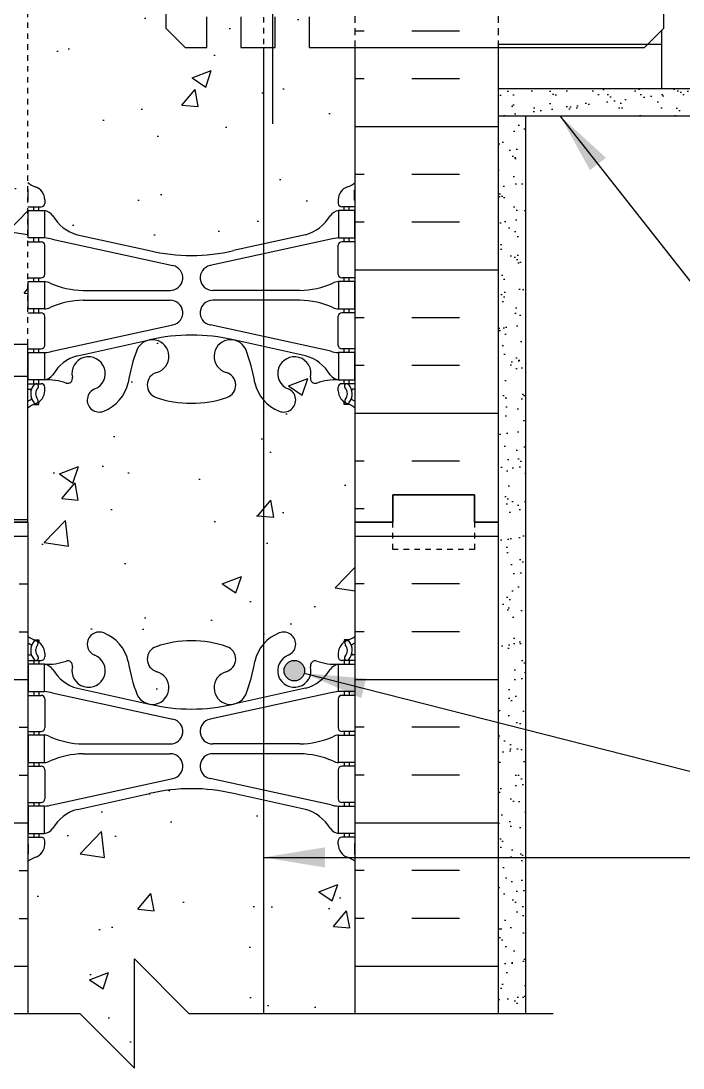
# Model space of a CAD drawing. Header units: inches. Extents: x 526.8 to 579.6, y 644.2 to 711.3.
# Drawn here: x 552.42 to 564.55, y 644.23 to 663.41 of the extents above; entities that cross this region are included whole.
import ezdxf

# ---------------------------------------------------------------- set-up
doc = ezdxf.new("R2010")
doc.units = ezdxf.units.IN
doc.header["$LTSCALE"] = 0.5
doc.header["$MEASUREMENT"] = 0
doc.linetypes.add('DASHED2', pattern=[0.375, 0.25, -0.125])
doc.linetypes.add('HIDDEN2', pattern=[0.1875, 0.125, -0.0625])
for name, color, linetype in [('HATCH', 12, 'Continuous'), ('Hidden2', 12, 'HIDDEN2'), ('line25', 2, 'Continuous'), ('LINE3', 3, 'Continuous'), ('LINE50', 5, 'Continuous'), ('LINE9', 9, 'Continuous'), ('TEXT', 4, 'Continuous'), ('Web_Edge', 9, 'Continuous')]:
    doc.layers.add(name, color=color, linetype=linetype)
doc.styles.add('DIM', font='romans.shx', dxfattribs={"width": 0.7})
doc.dimstyles.new('ext_12', dxfattribs={"dimscale": 12, "dimtxt": 0.09375, "dimasz": 0.09375, "dimexe": 0.09375, "dimexo": 0.0625, "dimgap": 0.0625, "dimtad": 1, "dimdec": 1, "dimzin": 3, "dimdsep": 46, "dimlunit": 4, "dimtxsty": 'DIM', "dimcen": 0.09, "dimdle": 0.09375, "dimclrt": 4, "dimadec": 0, "dimazin": 0, "dimtfac": 1, "dimtdec": 1, "dimtmove": 2, "dimatfit": 3, "dimfxl": 1, "dimfrac": 2, "dimtolj": 1, "dimtzin": 0, "dimarcsym": 0})

msp = doc.modelspace()

# ---------------------------------------------------------------- hatches: boundary and pattern name
at = {"layer": 'HATCH'}
h = msp.add_hatch(dxfattribs=at)
h.set_pattern_fill('AR-CONC', color=256, scale=0.5)
h.set_pattern_definition([(49.99999999999999, (0, 0), (3.586300913003767, -0.3137606749129755), [0.375, -4.125]), (355, (0, 0), (-0.693756668065, 3.760960668500059), [0.3, -3.3]), (100.45144446, (0.298858405, -0.02614672), (2.89254423363556, 3.447199954843147), [0.3187009599999999, -3.505710559999999]), (46.18420000000001, (0, 1), (5.336206653357862, -0.8275964039653827), [0.5625, -6.1875]), (96.63563549, (0.444683725, 0.931033465), (4.673309728371142, 4.870593003872752), [0.47805171, -5.258568799999999]), (351.1841639899999, (0, 1), (4.673309725273866, 4.870593001349951), [0.45, -4.950000005]), (21, (0.5, 0.75), (2.984535260592308, -2.013094453326694), [0.375, -4.125]), (326.0000000000001, (0.5, 0.75), (1.216576659607909, 3.625750225234265), [0.3, -3.3]), (71.45144474, (0.74871127, 0.58224213), (4.201111883649856, 1.612655764031769), [0.31870095, -3.50571056]), (37.50000000000001, (0, 0), (0.06079927658645334, 1.664469269156557), [0, -3.26, 0, -3.35, 0, -3.3125]), (7.499999999999999, (0, 0), (1.315347687210743, 1.972058559411801), [0, -1.91, 0, -3.185, 0, -1.2625]), (327.5, (-1.115, 0), (2.669112180862045, -0.1127743586718988), [0, -1.25, 0, -3.9, 0, -5.175]), (317.5, (-1.615, 0), (2.915930846711931, 0.5005249116615886), [0, -1.625, 0, -2.59, 0, -3.675])])
h.paths.add_polyline_path([(558.5453322030264, 648.0088911003852, 0.08241458984436106), (558.401995249557, 648.0879975769543, -0.3178372451769847), (558.2353285828938, 648.3236998373352), (558.2353285828901, 648.3911998373452, -0.4142135623888804), (558.2978285828901, 648.4536998373486), (558.3453285826756, 648.4536998373486), (558.3453285826802, 648.5236998373487), (558.2403285828988, 648.5236998373487, -0.1889729320650103), (558.0844595072101, 648.6185443257381, 0.1963228336444721), (557.6353285828478, 648.9648040458667), (556.3134730140132, 649.2552996121221, 0.05779469062673187), (555.545332203026, 649.3443861022138, 0.0577946906266619), (554.7771913920396, 649.2552996121221), (553.455335823205, 648.9648040458667, 0.1963228336444683), (553.0062048988428, 648.6185443257381, -0.1889729320650273), (552.8503358231541, 648.5236998373487), (552.7453358233727, 648.5236998373487), (552.7453358233772, 648.4536998373486), (552.7928358231627, 648.4536998373486, -0.4142135623888804), (552.8553358231627, 648.3911998373452), (552.8553358231591, 648.3236998373351, -0.3178372451769166), (552.6886691564957, 648.0879975769544, 0.08241458984438449), (552.5453322030264, 648.0088911003852), (552.5453322030264, 645.2275270928819), (553.4984572030264, 645.2275270928819), (554.4984572030264, 644.2275270928819), (554.4984572030264, 646.2275270928819), (555.4984572030264, 645.2275270928819), (558.5453322030264, 645.2275270928819)])
h.paths.add_polyline_path([(558.5453322030264, 654.227527092882), (558.5453322030264, 656.3165456114518, 0.06439757034037487), (558.4353285829129, 656.3825051367154), (558.3453285829121, 656.3825051367086), (558.3453285829094, 656.4242311966327, -0.2490694201798163), (558.2353285828933, 656.6313543484022), (558.2353285828897, 656.6988543484123, -0.4142135623890135), (558.2978285828897, 656.7613543484157), (558.3453285828875, 656.7613543484157), (558.345328582883, 656.8313543484156), (558.2403285828975, 656.8313543484156, 0.1004604156416355), (557.8466301128323, 656.7741915925686, -0.6014354321014567), (557.7271266426059, 656.8790749349916, 2.182094824739487), (557.3170464887409, 656.6661655035427, -1), (557.153617917312, 656.2576424294809, -0.2443795113558385), (556.7052100445052, 656.7783993339318, 0.05315652255493636), (556.5393705902877, 657.3924809658474, 0.2232530870721302), (556.3390428069106, 657.5573348167823), (556.3194244749557, 657.5616462094825, 0.9554715931088954), (556.1811404909632, 656.9681762742003, -0.7355925422348955), (556.1939253613981, 656.5101296970603, -0.08275514747013234), (555.5453322030264, 656.4020406132805, -0.08275514747013234), (554.8967390446547, 656.5101296970603, -0.7355925422306407), (554.9095239150898, 656.9681762741995, 0.9554715931374448), (554.7712399310972, 657.5616462094825), (554.7516215991424, 657.5573348167823, 0.2232530870720507), (554.5512938157651, 657.3924809658475, 0.05315652255494771), (554.3854543615477, 656.7783993339318, -0.2443795113558691), (553.9370464887407, 656.257642429481, -1), (553.7736179173121, 656.6661655035425, 2.182094824737477), (553.3635377634467, 656.8790749349916, -0.6014354320969237), (553.2440342932213, 656.7741915925684, 0.1004604156418106), (552.8503358231553, 656.8313543484156), (552.7453358231699, 656.8313543484156), (552.7453358231653, 656.7613543484157), (552.7928358231632, 656.7613543484157, -0.4142135623889989), (552.8553358231632, 656.6988543484123), (552.8553358231595, 656.631354348402, -0.2490694201798523), (552.7453358231435, 656.4242311966327), (552.7453358231407, 656.3825051367086), (552.6553358231399, 656.3825051367154, 0.06439757034037469), (552.5453322030264, 656.3165456114518), (552.5453322030264, 654.227527092882), (552.5453322030264, 652.1385085743123, 0.06439757034037466), (552.6553358231399, 652.0725490490487), (552.7453358231407, 652.0725490490555), (552.7453358231435, 652.0308229891314, -0.249069420179807), (552.8553358231595, 651.8236998373619), (552.8553358231632, 651.7561998373518, -0.4142135623890176), (552.7928358231632, 651.6936998373484), (552.7453358231653, 651.6936998373484), (552.7453358231699, 651.6236998373485), (552.8503358231553, 651.6236998373485, 0.1004604156415958), (553.2440342932205, 651.6808625931955, -0.6014354321019789), (553.363537763447, 651.5759792507724, 2.182094824739477), (553.773617917312, 651.7888886822213, -1), (553.9370464887409, 652.1974117562831, -0.2443795113558457), (554.3854543615477, 651.6766548518323, 0.05315652255487948), (554.5512938157649, 651.0625732199172, 0.2232530870726501), (554.7516215991424, 650.8977193689818), (554.7712399310972, 650.8934079762815, 0.9554715931089506), (554.9095239150896, 651.4868779115637, -0.7355925422349051), (554.8967390446547, 651.9449244887038, -0.08275514747013207), (555.5453322030264, 652.0530135724836, -0.0827551474701322), (556.1939253613981, 651.9449244887038, -0.7355925422306461), (556.181140490963, 651.4868779115645, 0.9554715931373975), (556.3194244749557, 650.8934079762815), (556.3390428069105, 650.8977193689818, 0.2232530870721436), (556.5393705902877, 651.0625732199167, 0.0531565225549364), (556.7052100445052, 651.6766548518323, -0.2443795113558723), (557.1536179173121, 652.197411756283, -1), (557.3170464887407, 651.7888886822216, 2.182094824737467), (557.7271266426061, 651.5759792507724, -0.6014354321015588), (557.8466301128327, 651.6808625931953, 0.1004604156415088), (558.2403285828975, 651.6236998373485), (558.345328582883, 651.6236998373485), (558.3453285828875, 651.6936998373484), (558.2978285828897, 651.6936998373484, -0.4142135623890198), (558.2353285828897, 651.7561998373518), (558.2353285828933, 651.823699837362, -0.2490694201798525), (558.3453285829094, 652.0308229891314), (558.3453285829121, 652.0725490490555), (558.4353285829129, 652.0725490490487, 0.06439757034037466), (558.5453322030264, 652.1385085743123)])
h.paths.add_polyline_path([(558.5453322030264, 662.9203238716921), (557.7013152062132, 662.9203238716921), (557.7013152062132, 663.482823871692), (557.5138152062132, 663.670323871692), (557.2638152062132, 663.6703238716921), (557.0763152062132, 663.4828238716921), (557.0763152062132, 662.9203238716921), (556.4513152062132, 662.9203238716921), (556.4513152062132, 663.482823871692), (556.2638152062132, 663.670323871692), (556.0138152062132, 663.670323871692), (555.8263152062132, 663.482823871692), (555.8263152062132, 662.9203238716921), (555.4298685968063, 662.9203238716918), (555.0763152062129, 663.2738772622852), (555.0763152062129, 667.3114523785378, 0.02268258563323426), (554.7771913920396, 667.2552996121221), (553.455335823205, 666.9648040458667, 0.1963228336443716), (553.006204898843, 666.6185443257383, -0.1889729320653093), (552.850335823154, 666.5236998373487), (552.7453358233727, 666.5236998373487), (552.7453358233772, 666.4536998373486), (552.7928358231627, 666.4536998373486, -0.4142135623888782), (552.8553358231627, 666.3911998373452), (552.8553358231591, 666.3236998373351, -0.3178372451769162), (552.6886691564957, 666.0879975769544, 0.08241458984438427), (552.5453322030264, 666.0088911003852), (552.5453322030264, 660.4461630853789, 0.08241458984437491), (552.6886691564958, 660.3670566088098, -0.3178372451770005), (552.8553358231591, 660.131354348429), (552.8553358231627, 660.0638543484189, -0.4142135623888782), (552.7928358231627, 660.0013543484155), (552.7453358233772, 660.0013543484155), (552.7453358233727, 659.9313543484154), (552.8503358231541, 659.9313543484154, -0.1889729320654708), (553.0062048988431, 659.8365098600257, 0.1963228336443207), (553.455335823205, 659.4902501398974), (554.7771913920396, 659.1997545736419, 0.05779469062673352), (555.5453322030269, 659.1106680835503, 0.05779469062666009), (556.3134730140132, 659.1997545736419), (557.6353285828478, 659.4902501398974, 0.1963228336444627), (558.08445950721, 659.836509860026, -0.1889729320650429), (558.2403285828988, 659.9313543484154), (558.3453285826802, 659.9313543484154), (558.3453285826756, 660.0013543484155), (558.2978285828901, 660.0013543484155, -0.4142135623888886), (558.2353285828901, 660.0638543484189), (558.2353285828938, 660.131354348429, -0.3178372451769167), (558.4019952495571, 660.3670566088097, 0.08241458984438402), (558.5453322030264, 660.4461630853789)])
h.paths.add_polyline_path([(557.5853322030271, 666.9757914237688), (556.3134730140131, 667.2552996121223, 0.01733203058233978), (556.0853322030271, 667.3006587110472), (556.0853322030271, 665.7275270928823), (556.3353322030271, 665.4775270928823), (557.3353322030271, 665.4775270928823), (557.5853322030271, 665.7275270928823)], flags=17)
h.paths.add_polyline_path([(552.5453322030264, 672.2275270928818), (547.9203322030264, 672.2275270928819), (547.9203322030264, 670.7275270928819, -1), (547.4203322030264, 670.7275270928819), (547.4203322030264, 672.2275270928819), (546.1203322030262, 672.2275270928819), (546.1203322030262, 670.4775270928824, 0.07957910678398922), (547.1203322030267, 667.2275270928811), (552.2953322030264, 657.852527092882), (552.2953322030264, 657.477527092882), (552.5453322030264, 657.477527092882)])
h.paths.add_polyline_path([(545.2328322030264, 669.2262600553769), (527.7831959841109, 668.931474567445), (527.7831959841109, 668.4316828573856), (528.7831959841109, 667.4316828573856), (526.7831959841109, 667.4316828573856), (527.7831959841109, 666.4316828573856), (527.7831959841109, 665.9318911473262), (545.3307553137092, 666.2243504694861, -0.0486908052037365), (545.2328322030264, 667.2275270928819)])
h.paths.add_polyline_path([(558.5453322030264, 672.227527092882), (552.5453322030264, 672.2275270928817), (552.5453322030264, 670.1385085743123, 0.06439757034037291), (552.6553358231399, 670.0725490490487), (552.7453358231407, 670.0725490490555), (552.7453358231435, 670.0308229891314, -0.249069420179805), (552.8553358231595, 669.8236998373619), (552.8553358231632, 669.7561998373518, -0.4142135623890135), (552.7928358231632, 669.6936998373484), (552.7453358231653, 669.6936998373484), (552.7453358231699, 669.6236998373485), (552.8503358231553, 669.6236998373485, 0.1004604156413703), (553.2440342932197, 669.6808625931951, -0.6014354321054399), (553.363537763447, 669.5759792507724, 2.182094824739478), (553.773617917312, 669.7888886822213, -1), (553.9370464887409, 670.1974117562831, -0.2443795113559621), (554.3854543615478, 669.6766548518319, 0.05315652255489953), (554.551293815765, 669.0625732199168, 1.553131786921204), (554.9095239150896, 669.4868779115637, -0.7355925422349042), (554.8967390446547, 669.9449244887038, -0.08275514747013163), (555.5453322030264, 670.0530135724836, -0.0827551474701322), (556.1939253613981, 669.9449244887038, -0.7355925422306694), (556.181140490963, 669.4868779115645, 1.553131786915789), (556.5393705902877, 669.0625732199167, 0.05315652255492888), (556.7052100445051, 669.6766548518322, -0.2443795113559078), (557.1536179173121, 670.197411756283, -1), (557.3170464887407, 669.7888886822216, 2.182094824737458), (557.7271266426061, 669.5759792507724, -0.601435432198486), (557.846630112856, 669.6808625931869, 0.1004604156352401), (558.2403285828975, 669.6236998373485), (558.345328582883, 669.6236998373485), (558.3453285828875, 669.6936998373484), (558.2978285828897, 669.6936998373484, -0.4142135623890073), (558.2353285828897, 669.7561998373518), (558.2353285828933, 669.823699837362, -0.249069420179858), (558.3453285829094, 670.0308229891314), (558.3453285829121, 670.0725490490555), (558.4353285829129, 670.0725490490487, 0.06439757034037637), (558.5453322030264, 670.1385085743123)])
h.paths.add_polyline_path([(558.5453322030264, 710.2582565436848), (554.5453322030264, 710.2582565436848), (553.5453322030264, 711.2582565436848), (553.5453322030264, 709.2582565436848), (552.5453322030264, 710.2582565436848), (552.5453322030264, 707.4768925361817, 0.0824145898443553), (552.6886691564957, 707.3977860596126, -0.3178372451769831), (552.8553358231591, 707.1620837992317), (552.8553358231627, 707.0945837992217, -0.4142135623888782), (552.7928358231627, 707.0320837992183), (552.7453358233772, 707.0320837992183), (552.7453358233727, 706.9620837992182), (552.8503358231541, 706.9620837992182, -0.1889729320656278), (553.0062048988431, 706.8672393108284, 0.1963228336442498), (553.455335823205, 706.5209795907002), (554.7771913920396, 706.2304840244448, 0.05779469062673191), (555.5453322030269, 706.1413975343531, 0.05779469062666961), (556.3134730140133, 706.2304840244448), (557.6353285828478, 706.5209795907002, 0.19632283364419), (558.0844595072095, 706.8672393108283, -0.1889729320658128), (558.2403285828988, 706.9620837992182), (558.3453285826802, 706.9620837992182), (558.3453285826756, 707.0320837992183), (558.2978285828901, 707.0320837992183, -0.4142135623888782), (558.2353285828901, 707.0945837992217), (558.2353285828938, 707.1620837992318, -0.3178372451769134), (558.4019952495571, 707.3977860596125, 0.08241458984438448), (558.5453322030264, 707.4768925361817)])
h.paths.add_polyline_path([(558.5453322030264, 703.3472750622547, 0.06439757034037315), (558.4353285829129, 703.4132345875182), (558.3453285829121, 703.4132345875114), (558.3453285829094, 703.4549606474355, -0.2490694201798201), (558.2353285828933, 703.662083799205), (558.2353285828897, 703.7295837992151, -0.4142135623890135), (558.2978285828897, 703.7920837992185), (558.3453285828875, 703.7920837992185), (558.345328582883, 703.8620837992185), (558.2403285828975, 703.8620837992185, 0.1004604156401985), (557.8466301128375, 703.8049210433735, -0.6014354321227815), (557.7271266426059, 703.9098043857945, 2.182094824739459), (557.3170464887409, 703.6968949543455, -1), (557.153617917312, 703.2883718802838, -0.2443795113557445), (556.7052100445052, 703.8091287847343, 0.05315652255500437), (556.5393705902875, 704.4232104166507, 1.553131786919453), (556.1811404909632, 703.9989057250032, -0.7355925422349231), (556.1939253613981, 703.5408591478631, -0.08275514747013141), (555.5453322030264, 703.4327700640833, -0.08275514747013234), (554.8967390446547, 703.5408591478631, -0.7355925422306312), (554.9095239150898, 703.9989057250024, 1.553131786924402), (554.5512938157641, 704.4232104166477, 0.05315652255480027), (554.3854543615474, 703.8091287847335, -0.2443795113554444), (553.9370464887407, 703.2883718802839, -1), (553.7736179173121, 703.6968949543453, 2.182094824737457), (553.3635377634467, 703.9098043857945, -0.6014354318460912), (553.2440342932816, 703.8049210433495, 0.1004604156579951), (552.8503358231553, 703.8620837992185), (552.7453358231699, 703.8620837992185), (552.7453358231653, 703.7920837992185), (552.7928358231632, 703.7920837992185, -0.414213562389053), (552.8553358231632, 703.7295837992151), (552.8553358231595, 703.6620837992049, -0.2490694201798503), (552.7453358231435, 703.4549606474355), (552.7453358231407, 703.4132345875114), (552.6553358231399, 703.4132345875182, 0.06439757034037294), (552.5453322030264, 703.3472750622547), (552.5453322030264, 701.2582565436849), (552.5453322030264, 699.1692380251151, 0.06439757034037137), (552.6553358231399, 699.1032784998515), (552.7453358231407, 699.1032784998583), (552.7453358231435, 699.0615524399342, -0.2490694201798581), (552.8553358231595, 698.8544292881649), (552.8553358231632, 698.7869292881546, -0.4142135623890135), (552.7928358231632, 698.7244292881512), (552.7453358231653, 698.7244292881512), (552.7453358231699, 698.6544292881513), (552.8503358231553, 698.6544292881513, 0.1004604156424452), (553.2440342932236, 698.7115920439994, -0.6014354320893703), (553.363537763447, 698.6067087015753, 2.182094824739457), (553.773617917312, 698.8196181330243, -1), (553.9370464887409, 699.228141207086, -0.2443795113563635), (554.3854543615479, 698.7073843026336, 0.0531565225547603), (554.5512938157649, 698.0933026707199, 1.553131786922294), (554.9095239150896, 698.5176073623666, -0.735592542234885), (554.8967390446547, 698.9756539395066, -0.08275514747013114), (555.5453322030264, 699.0837430232864, -0.08275514747013218), (556.1939253613981, 698.9756539395066, -0.7355925422306312), (556.181140490963, 698.5176073623674, 1.553131786890515), (556.539370590285, 698.0933026707122, 0.05315652255550621), (556.705210044505, 698.7073843026343, -0.244379511356162), (557.1536179173121, 699.2281412070859, -1), (557.3170464887407, 698.8196181330244, 2.182094824737457), (557.7271266426061, 698.6067087015753, -0.6014354322447811), (557.8466301128672, 698.7115920439858, 0.1004604156322411), (558.2403285828974, 698.6544292881513), (558.345328582883, 698.6544292881513), (558.3453285828875, 698.7244292881512), (558.2978285828897, 698.7244292881512, -0.4142135623890073), (558.2353285828897, 698.7869292881546), (558.2353285828933, 698.8544292881649, -0.2490694201798506), (558.3453285829094, 699.0615524399342), (558.3453285829121, 699.1032784998583), (558.4353285829129, 699.1032784998515, 0.06439757034037291), (558.5453322030264, 699.1692380251151), (558.5453322030264, 701.2582565436849)])
h.paths.add_polyline_path([(558.5453322030264, 695.039620551188, 0.0824145898443612), (558.401995249557, 695.1187270277571, -0.3178372451769917), (558.2353285828938, 695.354429288138), (558.2353285828901, 695.421929288148, -0.4142135623888782), (558.2978285828901, 695.4844292881514), (558.3453285826756, 695.4844292881514), (558.3453285826802, 695.5544292881515), (558.2403285828988, 695.5544292881515, -0.1889729320676688), (558.0844595072086, 695.6492737765432, 0.1963228336435349), (557.6353285828478, 695.9955334966695), (556.3134730140132, 696.286029062925, 0.05779469062673331), (555.545332203026, 696.3751155530166, 0.05779469062666184), (554.7771913920396, 696.286029062925), (553.455335823205, 695.9955334966695, 0.1963228336450633), (553.0062048988418, 695.6492737765395, -0.1889729320633245), (552.8503358231541, 695.5544292881515), (552.7453358233727, 695.5544292881515), (552.7453358233772, 695.4844292881514), (552.7928358231627, 695.4844292881514, -0.4142135623888782), (552.8553358231627, 695.421929288148), (552.8553358231591, 695.3544292881379, -0.3178372451769135), (552.6886691564957, 695.1187270277572, 0.08241458984438503), (552.5453322030264, 695.039620551188), (552.5453322030264, 692.2582565436849), (558.5453322030264, 692.2582565436848)])
h = msp.add_hatch(dxfattribs=at)
h.set_pattern_fill('INSUL', color=256, scale=7, style=0)
h.set_pattern_definition([(180, (3484.706913914511, 257.2180130301704), (0, 2.625), []), (180, (3484.706913914511, 258.0930130301704), (0, 2.625), [0.875, -0.875]), (180, (3484.706913914511, 258.9680130301704), (0, 2.625), [0.875, -0.875])])
h.paths.add_polyline_path([(561.1703322030264, 654.227527092882), (560.7328322030264, 654.227527092882), (560.732832203026, 654.7275270928819), (559.2328322030264, 654.727527092882), (559.2328322030264, 654.227527092882), (558.5453322030264, 654.2275270928819), (558.5453322030264, 672.227527092882), (559.2328322030264, 672.2275270928819), (559.2328322030264, 672.7275270928819), (560.732832203026, 672.727527092882), (560.7328322030264, 672.2275270928819), (561.1703322030264, 672.227527092882)])
h = msp.add_hatch(dxfattribs=at)
h.set_pattern_fill('INSUL', color=256, scale=7, style=0)
h.set_pattern_definition([(0, (-2449.945433451559, 231.6452466243349), (0, 2.625), []), (0, (-2449.945433451559, 232.5202466243349), (0, 2.625), [0.875, -0.875]), (0, (-2449.945433451559, 233.3952466243349), (0, 2.625), [0.875, -0.875])])
h.paths.add_polyline_path([(547.1203322030262, 667.2275270928819, -0.0795791067839555), (546.1203322030262, 670.4775270928819), (546.1203322030262, 672.2275270928819), (545.4203322030264, 672.2275270928819), (545.4203322030264, 667.2275270928819, 0.1316524975873954), (546.0902051841042, 664.7275270928819), (549.8282106058607, 658.5775270928821, -0.1043800181721882), (549.9203322030269, 658.102527092882), (549.9203322030264, 654.227527092882), (550.3578322030264, 654.227527092882), (550.3578322030264, 654.727527092882), (551.8578322030264, 654.727527092882), (551.8578322030264, 654.227527092882), (552.5453322030264, 654.227527092882), (552.5453322030264, 657.477527092882), (552.2953322030264, 657.477527092882), (552.2953322030264, 657.852527092882)])
h = msp.add_hatch(dxfattribs=at)
h.set_pattern_fill('AR-SAND', color=256, scale=0.25, style=0)
h.set_pattern_definition([(37.50000000000001, (561.3309565283429, 655.8557452297264), (-0.01574833952740204, 0.4817059422532897), [0, -0.38, 0, -0.425, 0, -0.40625]), (7.499999999999999, (561.3309565283429, 655.8557452297264), (0.4424441763169318, 0.7055365163074351), [0, -0.205, 0, -0.3425, 0, -0.13125]), (327.5, (561.0234565283429, 655.8557452297264), (0.7785354654378738, 0.001414763384241124), [0, -0.125, 0, -0.45, 0, -0.5875]), (317.5, (561.0234565283429, 655.8557452297264), (0.7515316511430733, 0.2194188912335623), [0, -0.0625, 0, -0.295, 0, -0.3375])])
h.paths.add_polyline_path([(561.6703322030264, 661.6703238716918), (561.1703322030245, 661.6703238716918), (561.1703322030264, 654.227527092882), (561.1703322030264, 645.2275270928819), (561.6703322030264, 645.2275270928819)])
h.paths.add_polyline_path([(570.5829164504181, 661.6703238716918), (570.5829164504181, 662.1703238716918), (561.1613152062126, 662.1703238716918), (561.1613152062126, 661.6703238716918)])
h = msp.add_hatch(dxfattribs=at)
h.set_pattern_fill('INSUL', color=256, scale=7, style=0)
h.set_pattern_definition([(0, (-2373.616249508458, 239.2180130301704), (0, 2.625), []), (0, (-2373.616249508458, 240.0930130301704), (0, 2.625), [0.875, -0.875]), (0, (-2373.616249508458, 240.9680130301704), (0, 2.625), [0.875, -0.875])])
h.paths.add_polyline_path([(549.9203322030264, 645.227527092882), (552.5453322030264, 645.227527092882), (552.5453322030264, 654.227527092882), (551.8578322030264, 654.227527092882), (551.8578322030264, 654.727527092882), (550.3578322030264, 654.727527092882), (550.3578322030264, 654.227527092882), (549.9203322030264, 654.227527092882)])
h = msp.add_hatch(dxfattribs=at)
h.set_pattern_fill('INSUL', color=256, scale=7, style=0)
h.set_pattern_definition([(180, (3484.706913914511, 239.2180130301704), (0, 2.625), []), (180, (3484.706913914511, 240.0930130301704), (0, 2.625), [0.875, -0.875]), (180, (3484.706913914511, 240.9680130301704), (0, 2.625), [0.875, -0.875])])
h.paths.add_polyline_path([(558.5453322030264, 645.227527092882), (561.1703322030263, 645.227527092882), (561.1703322030264, 654.227527092882), (560.7328322030264, 654.2275270928819), (560.732832203026, 654.727527092882), (559.2328322030264, 654.7275270928819), (559.2328322030264, 654.2275270928819), (558.5453322030264, 654.227527092882)])
at = {"layer": 'LINE3'}
msp.add_hatch(color=256, dxfattribs=at).paths.add_polyline_path([(557.6178322030246, 651.5057079149747, 1), (557.2428322030246, 651.5057079149747, 1)])
msp.add_hatch(color=256, dxfattribs=at).paths.add_polyline_path([(557.6178322030246, 651.5057079149747, 1), (557.2428322030246, 651.5057079149747, 1)])

# ---------------------------------------------------------------- linework, layer by layer
at = {"layer": 'HATCH', "linetype": 'DASHED2'}
for p, q in [((558.5453322030264, 662.9203238716921), (558.5453322030264, 668.9203238716921)), ((561.1703322030241, 662.920323871692), (561.1703322030241, 668.9203238716921))]:
    msp.add_line(p, q, dxfattribs=at)
at = {"layer": 'HATCH', "linetype": 'HIDDEN2'}
msp.add_line((556.8657828219825, 665.4775270928819), (556.8657828219825, 662.9203238716917), dxfattribs=at)
at = {"layer": 'Hidden2'}
msp.add_line((552.5453322030264, 657.477527092882), (552.5453322030264, 672.2275270928818), dxfattribs=at)
at = {"layer": 'line25'}
for p, q in [((564.1613152062125, 662.1703238716918), (564.1613152062125, 663.2338772622843)), ((558.5453322030264, 654.227527092882), (558.5453322030264, 662.9203238716921)), ((561.1703322030264, 662.977527092882), (564.1703322030264, 662.977527092882)), ((561.1613152062125, 662.1703238716918), (570.5829164504181, 662.1703238716918)), ((552.5453322030264, 657.477527092882), (552.2953322030264, 657.477527092882)), ((552.5453322030264, 654.227527092882), (552.5453322030264, 657.477527092882)), ((552.5453322030264, 654.227527092882), (552.5453322030264, 645.2275270928819)), ((558.5453322030264, 645.2275270928819), (558.5453322030264, 654.227527092882))]:
    msp.add_line(p, q, dxfattribs=at)
for points in [[(555.0763152062129, 668.566770481099), (555.0763152062129, 663.2738772622852), (555.4298685968063, 662.9203238716918), (555.8263152062132, 662.9203238716921), (555.8263152062132, 663.482823871692)], [(557.7013152062132, 663.482823871692), (557.7013152062132, 662.9203238716921), (563.8477618156201, 662.9203238716918), (564.2013152062132, 663.2738772622849), (564.2013152062134, 668.5667704810985)], [(556.4513152062132, 663.482823871692), (556.4513152062132, 662.9203238716921), (557.0763152062132, 662.9203238716921), (557.0763152062132, 663.4828238716921)]]:
    msp.add_lwpolyline(points, dxfattribs=at)
at = {"layer": 'LINE3'}
for p, q in [((557.0326261465859, 668.5233453004888), (557.0326261465859, 661.5233453004888)), ((556.8657828219825, 662.9203238716922), (556.8657828219825, 645.2275270928819))]:
    msp.add_line(p, q, dxfattribs=at)
msp.add_circle((557.4303322030246, 651.5057079149747), 0.1875, dxfattribs=at)
msp.add_circle((557.4303322030246, 651.5057079149747), 0.1875, dxfattribs=at)
at = {"layer": 'LINE50'}
for p, q in [((561.1703322030264, 654.227527092882), (561.1703322030241, 662.920323871692)), ((561.1703322030264, 645.2275270928819), (561.1703322030264, 654.227527092882))]:
    msp.add_line(p, q, dxfattribs=at)
for points in [[(549.9203322030264, 654.227527092882), (550.3578322030264, 654.227527092882), (550.3578322030264, 654.727527092882), (551.8578322030264, 654.727527092882), (551.8578322030264, 654.227527092882), (552.5453322030264, 654.227527092882)], [(552.5453322030264, 654.227527092882), (551.8578322030264, 654.227527092882), (551.8578322030264, 654.727527092882), (550.3578322030264, 654.727527092882), (550.3578322030264, 654.227527092882), (549.9203322030264, 654.227527092882)], [(552.5453322030264, 654.227527092882), (551.8578322030264, 654.227527092882), (551.8578322030264, 654.727527092882), (550.3578322030264, 654.727527092882), (550.3578322030264, 654.227527092882), (549.9203322030264, 654.227527092882)], [(561.1703322030264, 654.227527092882), (560.7328322030264, 654.227527092882), (560.7328322030264, 654.727527092882), (559.2328322030264, 654.727527092882), (559.2328322030264, 654.227527092882), (558.5453322030264, 654.227527092882)], [(558.5453322030264, 654.227527092882), (559.2328322030264, 654.227527092882), (559.2328322030264, 654.727527092882), (560.7328322030264, 654.727527092882), (560.7328322030264, 654.227527092882), (561.1703322030264, 654.227527092882)]]:
    msp.add_lwpolyline(points, dxfattribs=at)
at = {"layer": 'LINE9'}
for p, q in [((561.1613152062125, 661.6703238716918), (570.5829164504181, 661.6703238716918)), ((561.6703322030264, 645.2275270928819), (561.6703322030264, 661.6703238716918)), ((554.4984572030264, 644.2275270928819), (554.4984572030264, 646.2275270928819)), ((555.4984572030264, 645.2275270928819), (554.4984572030264, 646.2275270928819)), ((546.8265822030264, 645.227527092882), (553.4984572030264, 645.2275270928819)), ((553.4984572030264, 645.2275270928819), (554.4984572030264, 644.2275270928819)), ((555.4984572030264, 645.2275270928819), (562.1703322030264, 645.2275270928819))]:
    msp.add_line(p, q, dxfattribs=at)
at = {"layer": 'LINE9', "linetype": 'DASHED2', "ltscale": 0.15}
msp.add_lwpolyline([(560.7328322030264, 654.227527092882), (560.7328322030264, 654.227527092882), (560.7328322030264, 653.727527092882), (559.2328322030264, 653.727527092882), (559.2328322030264, 654.227527092882), (559.2328322030264, 654.227527092882)], dxfattribs=at)
msp.add_lwpolyline([(560.7328322030264, 654.227527092882), (560.7328322030264, 654.227527092882), (560.7328322030264, 653.727527092882), (559.2328322030264, 653.727527092882), (559.2328322030264, 654.227527092882), (559.2328322030264, 654.227527092882)], dxfattribs=at)
at = {"layer": 'Web_Edge'}
for p, q in [((552.5553358234249, 660.1213543484141), (552.5553358234399, 660.3074244067906)), ((558.5353285826279, 660.1213543484141), (558.5353285826129, 660.3074244067906)), ((552.8553358231591, 660.1313543484345), (552.8553358231627, 660.0638543484183)), ((558.2353285828938, 660.1313543484345), (558.2353285828901, 660.0638543484183)), ((552.5453322030264, 660.0013543484155), (552.7928358231627, 660.0013543484155)), ((552.6553358231397, 659.9313543484154), (552.6553358231397, 660.0013543484155)), ((552.7453358233727, 659.9313543484154), (552.7453358233772, 660.0013543484155)), ((558.5453322030264, 660.0013543484155), (558.2978285828901, 660.0013543484155)), ((558.3453285826802, 659.9313543484154), (558.3453285826756, 660.0013543484155)), ((558.4353285829131, 659.9313543484154), (558.4353285829131, 660.0013543484155)), ((552.5453322030264, 659.3613543484156), (552.7928358231636, 659.3613543484156)), ((552.6553358231397, 659.3613543484156), (552.6553358231397, 659.4313543484154)), ((552.7453358233349, 659.3613543484155), (552.7453358233395, 659.4313543484154)), ((552.9943356993242, 659.4075516748909), (555.2055709459821, 658.9259937198723)), ((553.4553358232045, 659.4902501398975), (554.7771913920353, 659.1997545736428)), ((558.0963287067286, 659.4075516748909), (555.8850934600707, 658.9259937198723)), ((557.6353285828484, 659.4902501398975), (556.3134730140175, 659.1997545736428)), ((558.5453322030264, 659.3613543484156), (558.2978285828892, 659.3613543484156)), ((558.3453285827179, 659.3613543484155), (558.3453285827134, 659.4313543484154)), ((558.4353285829131, 659.3613543484156), (558.4353285829131, 659.4313543484154)), ((552.8553358231636, 658.7638543484155), (552.8553358231636, 659.2988543484156)), ((558.2353285828892, 658.7638543484155), (558.2353285828892, 659.2988543484156)), ((552.5453322030264, 658.7013543484156), (552.7928358231632, 658.7013543484155)), ((552.6553358231397, 658.6313543484155), (552.6553358231397, 658.7013543484155)), ((552.7453358232876, 658.6313543484155), (552.7453358232922, 658.7013543484155)), ((558.5453322030264, 658.7013543484156), (558.2978285828897, 658.7013543484155)), ((558.3453285827652, 658.6313543484155), (558.3453285827607, 658.7013543484155)), ((558.4353285829131, 658.6313543484155), (558.4353285829131, 658.7013543484155)), ((553.5600617832404, 658.4713543484155), (555.1562034182787, 658.4713543484154)), ((557.5306026228125, 658.4713543484155), (555.9344609877742, 658.4713543484154)), ((553.5600617832404, 658.2913543484154), (555.1562034182787, 658.2913543484154)), ((557.5306026228125, 658.2913543484154), (555.9344609877742, 658.2913543484154)), ((552.5453322030264, 658.0613543484156), (552.7928358231632, 658.0613543484155)), ((552.6553358231397, 658.0613543484154), (552.6553358231397, 658.1313543484155)), ((552.7453358232508, 658.0613543484155), (552.7453358232553, 658.1313543484155)), ((552.8553358231632, 657.4638543484156), (552.8553358231632, 657.9988543484155)), ((558.2353285828897, 657.4638543484156), (558.2353285828897, 657.9988543484155)), ((558.5453322030264, 658.0613543484156), (558.2978285828897, 658.0613543484155)), ((558.345328582802, 658.0613543484155), (558.3453285827975, 658.1313543484155)), ((558.4353285829131, 658.0613543484154), (558.4353285829131, 658.1313543484155)), ((552.9943356993242, 657.35515702194), (555.2055709459821, 657.8367149769587)), ((558.0963287067286, 657.35515702194), (555.8850934600707, 657.8367149769587)), ((553.4553358232045, 657.2724585569334), (554.7771913920353, 657.5629541231881)), ((557.6353285828484, 657.2724585569334), (556.3134730140175, 657.5629541231881)), ((552.5453322030264, 657.4013543484156), (552.7928358231632, 657.4013543484156)), ((552.6553358231401, 657.3313543484156), (552.6553358231401, 657.4013543484156)), ((552.7453358232035, 657.3313543484156), (552.745335823208, 657.4013543484156)), ((558.5453322030264, 657.4013543484156), (558.2978285828897, 657.4013543484156)), ((558.3453285828493, 657.3313543484156), (558.3453285828448, 657.4013543484156)), ((558.4353285829127, 657.3313543484156), (558.4353285829127, 657.4013543484156)), ((552.5453322030264, 656.7613543484156), (552.7928358231632, 656.7613543484157)), ((552.5453322030264, 656.6613543484156), (552.587211359549, 656.6613543484156)), ((552.6553358231401, 656.7613543484157), (552.6553358231401, 656.8313543484156)), ((552.7453358231653, 656.7613543484157), (552.7453358231699, 656.8313543484156)), ((552.8553358231595, 656.6313543483966), (552.8553358231632, 656.6988543484127)), ((558.2353285828933, 656.6313543483966), (558.2353285828897, 656.6988543484127)), ((558.5453322030264, 656.7613543484156), (558.2978285828897, 656.7613543484157)), ((558.3453285828875, 656.7613543484157), (558.345328582883, 656.8313543484156)), ((558.4353285829127, 656.7613543484157), (558.4353285829127, 656.8313543484156)), ((558.5453322030264, 656.6613543484156), (558.5034530465039, 656.6613543484156)), ((552.6553358231401, 656.3825051367154), (552.7453358231407, 656.3825051367086)), ((552.7453358231407, 656.3825051367086), (552.7453358231435, 656.4242311966327)), ((558.3453285829121, 656.3825051367086), (558.3453285829094, 656.4242311966327)), ((558.4353285829127, 656.3825051367154), (558.3453285829121, 656.3825051367086)), ((552.6553358231401, 652.0725490490487), (552.7453358231407, 652.0725490490555)), ((552.7453358231407, 652.0725490490555), (552.7453358231435, 652.0308229891314)), ((558.4353285829127, 652.0725490490487), (558.3453285829121, 652.0725490490555)), ((558.3453285829121, 652.0725490490555), (558.3453285829094, 652.0308229891314)), ((552.5453322030264, 651.7936998373485), (552.587211359549, 651.7936998373485)), ((552.5453322030264, 651.6936998373485), (552.7928358231632, 651.6936998373484)), ((552.6553358231401, 651.6936998373484), (552.6553358231401, 651.6236998373485)), ((552.7453358231653, 651.6936998373484), (552.7453358231699, 651.6236998373485)), ((552.8553358231595, 651.8236998373675), (552.8553358231632, 651.7561998373513)), ((558.2353285828933, 651.8236998373675), (558.2353285828897, 651.7561998373513)), ((558.5453322030264, 651.6936998373485), (558.2978285828897, 651.6936998373484)), ((558.3453285828875, 651.6936998373484), (558.345328582883, 651.6236998373485)), ((558.4353285829127, 651.6936998373484), (558.4353285829127, 651.6236998373485)), ((558.5453322030264, 651.7936998373485), (558.5034530465039, 651.7936998373485)), ((552.6553358231401, 651.1236998373485), (552.6553358231401, 651.0536998373485)), ((552.7453358232035, 651.1236998373485), (552.745335823208, 651.0536998373485)), ((552.9943356993242, 651.099897163824), (555.2055709459821, 650.6183392088054)), ((553.4553358232045, 651.1825956288307), (554.7771913920353, 650.892100062576)), ((558.0963287067286, 651.099897163824), (555.8850934600707, 650.6183392088054)), ((557.6353285828484, 651.1825956288307), (556.3134730140175, 650.892100062576)), ((558.3453285828493, 651.1236998373485), (558.3453285828448, 651.0536998373485)), ((558.4353285829127, 651.1236998373485), (558.4353285829127, 651.0536998373485)), ((552.5453322030264, 651.0536998373485), (552.7928358231632, 651.0536998373485)), ((552.8553358231632, 650.9911998373485), (552.8553358231632, 650.4561998373485)), ((558.2353285828897, 650.9911998373485), (558.2353285828897, 650.4561998373485)), ((558.5453322030264, 651.0536998373485), (558.2978285828897, 651.0536998373485)), ((552.5453322030264, 650.3936998373484), (552.7928358231632, 650.3936998373485)), ((552.6553358231397, 650.3936998373487), (552.6553358231397, 650.3236998373486)), ((552.7453358232508, 650.3936998373485), (552.7453358232553, 650.3236998373486)), ((558.5453322030264, 650.3936998373484), (558.2978285828897, 650.3936998373485)), ((558.345328582802, 650.3936998373485), (558.3453285827975, 650.3236998373486)), ((558.4353285829131, 650.3936998373487), (558.4353285829131, 650.3236998373486)), ((553.5600617832404, 650.1636998373486), (555.1562034182787, 650.1636998373486)), ((557.5306026228125, 650.1636998373486), (555.9344609877742, 650.1636998373486)), ((553.5600617832404, 649.9836998373486), (555.1562034182787, 649.9836998373487)), ((557.5306026228125, 649.9836998373486), (555.9344609877742, 649.9836998373487)), ((552.5453322030264, 649.7536998373484), (552.7928358231632, 649.7536998373486)), ((552.6553358231397, 649.8236998373486), (552.6553358231397, 649.7536998373486)), ((552.7453358232876, 649.8236998373486), (552.7453358232922, 649.7536998373486)), ((558.5453322030264, 649.7536998373484), (558.2978285828897, 649.7536998373486)), ((558.3453285827652, 649.8236998373486), (558.3453285827607, 649.7536998373486)), ((558.4353285829131, 649.8236998373486), (558.4353285829131, 649.7536998373486)), ((552.8553358231636, 649.6911998373486), (552.8553358231636, 649.1561998373485)), ((558.2353285828892, 649.6911998373486), (558.2353285828892, 649.1561998373485)), ((552.9943356993242, 649.0475025108732), (555.2055709459821, 649.5290604658918)), ((558.0963287067286, 649.0475025108732), (555.8850934600707, 649.5290604658918)), ((553.4553358232045, 648.9648040458666), (554.7771913920353, 649.2552996121212)), ((557.6353285828484, 648.9648040458666), (556.3134730140175, 649.2552996121212)), ((552.5453322030264, 649.0936998373485), (552.7928358231636, 649.0936998373485)), ((552.6553358231397, 649.0936998373485), (552.6553358231397, 649.0236998373487)), ((552.7453358233349, 649.0936998373486), (552.7453358233395, 649.0236998373487)), ((558.5453322030264, 649.0936998373485), (558.2978285828892, 649.0936998373485)), ((558.3453285827179, 649.0936998373486), (558.3453285827134, 649.0236998373487)), ((558.4353285829131, 649.0936998373485), (558.4353285829131, 649.0236998373487)), ((552.5453322030264, 648.4536998373486), (552.7928358231627, 648.4536998373486)), ((552.6553358231397, 648.5236998373487), (552.6553358231397, 648.4536998373486)), ((552.7453358233727, 648.5236998373487), (552.7453358233772, 648.4536998373486)), ((558.5453322030264, 648.4536998373486), (558.2978285828901, 648.4536998373486)), ((558.3453285826802, 648.5236998373487), (558.3453285826756, 648.4536998373486)), ((558.4353285829131, 648.5236998373487), (558.4353285829131, 648.4536998373486)), ((552.5553358234249, 648.33369983735), (552.5553358234399, 648.1476297789735)), ((552.8553358231591, 648.3236998373296), (552.8553358231627, 648.3911998373458)), ((558.2353285828938, 648.3236998373296), (558.2353285828901, 648.3911998373458)), ((558.5353285826279, 648.33369983735), (558.5353285826129, 648.1476297789735))]:
    msp.add_line(p, q, dxfattribs=at)
for points in [[(552.5503358233248, 659.9313543484154), (552.8503358233249, 659.9313543484154), (552.8503358233249, 659.4313543484154), (552.5503358233248, 659.4313543484154)], [(558.5403285827281, 659.9313543484154), (558.2403285827279, 659.9313543484154), (558.2403285827279, 659.4313543484154), (558.5403285827281, 659.4313543484154)], [(552.5503358232402, 658.6313543484155), (552.8503358232404, 658.6313543484155), (552.8503358232404, 658.1313543484155), (552.5503358232402, 658.1313543484155)], [(558.5403285828127, 658.6313543484155), (558.2403285828125, 658.6313543484155), (558.2403285828125, 658.1313543484155), (558.5403285828127, 658.1313543484155)], [(552.5503358231551, 657.3313543484156), (552.8503358231553, 657.3313543484156), (552.8503358231553, 656.8313543484156), (552.5503358231551, 656.8313543484156)], [(558.5403285828977, 657.3313543484156), (558.2403285828975, 657.3313543484156), (558.2403285828975, 656.8313543484156), (558.5403285828977, 656.8313543484156)], [(552.5503358231551, 651.1236998373485), (552.8503358231553, 651.1236998373485), (552.8503358231553, 651.6236998373485), (552.5503358231551, 651.6236998373485)], [(558.5403285828977, 651.1236998373485), (558.2403285828975, 651.1236998373485), (558.2403285828975, 651.6236998373485), (558.5403285828977, 651.6236998373485)], [(552.5503358232402, 649.8236998373486), (552.8503358232404, 649.8236998373486), (552.8503358232404, 650.3236998373486), (552.5503358232402, 650.3236998373486)], [(558.5403285828127, 649.8236998373486), (558.2403285828125, 649.8236998373486), (558.2403285828125, 650.3236998373486), (558.5403285828127, 650.3236998373486)], [(552.5503358233248, 648.5236998373487), (552.8503358233249, 648.5236998373487), (552.8503358233249, 649.0236998373487), (552.5503358233248, 649.0236998373487)], [(558.5403285827281, 648.5236998373487), (558.2403285827279, 648.5236998373487), (558.2403285827279, 649.0236998373487), (558.5403285827281, 649.0236998373487)]]:
    msp.add_lwpolyline(points, close=True, dxfattribs=at)
for centre, radius, start, end in [((552.8553358231691, 660.8384611295984), 0.5, 231.6833368004277, 250.5287793646984), ((552.8553358231691, 660.8384611295984), 0.6, 238.8906737236486, 238.9270490927635), ((552.5353358234395, 660.3074244067923), 0.02, 359.9999999952775, 58.92704909233669), ((552.6053358231591, 660.1313543484155), 0.25, 4.364229911716979e-09, 70.52877936469841), ((558.4853285828938, 660.1313543484155), 0.25, 109.4712206353016, 179.9999999956358), ((558.2353285828838, 660.8384611295984), 0.5, 289.4712206353016, 308.3166631995724), ((558.5553285826134, 660.3074244067923), 0.02, 121.0729509076633, 180.0000000047225), ((558.2353285828838, 660.8384611295984), 0.6, 301.0729509072365, 301.1093262763513), ((552.5353358234249, 660.1213543484156), 0.02, 299.9880245406576, 359.9999999955641), ((558.5553285826279, 660.1213543484156), 0.02, 180.0000000044294, 240.0119754593424), ((552.7928358231627, 660.0638543484155), 0.0625, 270, 2.605510395054913e-09), ((552.8072774788841, 659.685090305184), 0.25, 37.27766183479464, 80.08230222118009), ((558.2833869271687, 659.685090305184), 0.25, 99.91769777881994, 142.7223381652054), ((558.2978285828901, 660.0638543484155), 0.0625, 179.9999999973945, 270), ((553.6547072320079, 660.2132653827186), 0.75, 210.1549804662903, 254.5838091142823), ((557.4359571740449, 660.2132653827186), 0.75, 285.4161908857176, 329.8450195337097), ((552.7928358231636, 659.2988543484156), 0.0625, 0, 89.99999999997395), ((552.7596870622003, 658.4354714224961), 1, 76.42908795296458, 84.79906907891711), ((558.3309773438525, 658.4354714224961), 1, 95.2009309210829, 103.5709120470354), ((558.2978285828892, 659.2988543484156), 0.0625, 90.00000000002603, 180), ((555.5453322030269, 662.4668262822082), 3.356158198657953, 256.7691508398009, 270), ((555.545332203026, 662.4668262822082), 3.356158198657953, 270, 283.2308491601992), ((555.1562034182787, 658.7013543484155), 0.23, 270, 77.60550865698349), ((555.9344609877742, 658.7013543484155), 0.23, 102.3944913430165, 270), ((552.7928358231636, 658.7638543484155), 0.0625, 269.9999999999739, 0), ((552.8462130681535, 658.412670689026), 0.218722518258797, 60.4937465885596, 88.91995365505848), ((552.8462130681535, 658.412670689026), 0.218722518258797, 60.4937465885596, 88.91995365505848), ((553.5902115440579, 660.0710702581703), 1.6, 246.5673388929701, 268.920277315241), ((553.5902115440579, 660.0710702581703), 1.6, 246.5673388929701, 268.920277315241), ((557.500452861995, 660.0710702581703), 1.6, 271.079722684759, 293.4326611070299), ((557.500452861995, 660.0710702581703), 1.6, 271.079722684759, 293.4326611070299), ((558.2444513378994, 658.412670689026), 0.218722518258797, 91.08004634494151, 119.5062534114404), ((558.2444513378994, 658.412670689026), 0.218722518258797, 91.08004634494151, 119.5062534114404), ((558.2978285828892, 658.7638543484155), 0.0625, 180, 270.000000000026), ((553.5902115440579, 656.6916384386607), 1.6, 91.07972268475898, 113.4326611070299), ((555.1562034182787, 658.0613543484154), 0.23, 282.3944913430165, 90), ((555.9344609877742, 658.0613543484154), 0.23, 90, 257.6055086569835), ((557.500452861995, 656.6916384386607), 1.6, 66.56733889297014, 88.92027731524102), ((552.7928358231632, 657.9988543484155), 0.0625, 0, 89.99999999997395), ((552.8462130681535, 658.350038007805), 0.218722518258797, 271.0800463449415, 299.5062534114404), ((558.2444513378994, 658.350038007805), 0.218722518258797, 240.4937465885596, 268.9199536550585), ((558.2978285828897, 657.9988543484155), 0.0625, 90.00000000002603, 180), ((555.5453322030269, 654.2958824146227), 3.356158198657953, 90, 103.2308491601991), ((555.545332203026, 654.2958824146227), 3.356158198657953, 76.76915083980084, 90), ((552.7928358231632, 657.4638543484156), 0.0625, 269.9999999999739, 0), ((554.826860897949, 657.2617607179249), 0.3050000000005331, 285.72534595029, 154.6218268215171), ((556.2638035081038, 657.2617607179249), 0.3050000000005331, 25.37817317848286, 254.27465404971), ((558.2978285828897, 657.4638543484156), 0.0625, 180, 270.000000000026), ((552.7596870622003, 658.3272372743348), 1, 275.2009309210829, 283.5709120470354), ((553.6547072320079, 656.5494433141123), 0.75, 105.4161908857177, 149.8450195337097), ((553.6603322030262, 656.9493462707899), 0.305, 291.8037479893848, 193.3204943319126), ((557.3482957034773, 656.30768585149), 3, 158.801610022944, 170.9727325927757), ((553.7423687025755, 656.30768585149), 3, 9.027267407224237, 21.198389977056), ((557.4303322030266, 656.9493462707899), 0.305, 346.6795056680874, 248.1962520106152), ((557.4359571740449, 656.5494433141123), 0.75, 30.15498046629029, 74.58380911428232), ((558.3309773438525, 658.3272372743348), 1, 256.4290879529646, 264.7990690789171), ((552.8072774788841, 657.077618391647), 0.25, 279.9176977788199, 322.7223381652054), ((553.2759590763578, 656.8583391309857), 0.09, 251.1348611973763, 13.32049433189207), ((554.9745702236594, 656.7371590070069), 0.2400000000001666, 105.7253459503455, 251.0770360935637), ((556.1160941823935, 656.7371590070069), 0.2400000000001666, 288.9229639064363, 74.27465404965456), ((557.814705329695, 656.8583391309857), 0.09, 166.6795056681079, 288.8651388026237), ((558.2833869271687, 657.077618391647), 0.25, 217.2776618347946, 260.08230222118), ((552.587211359549, 656.6413543484156), 0.02, 345.8459342042054, 90), ((552.8490432316146, 656.5767949420825), 0.25, 137.5391321572014, 219.8854880037438), ((552.6978068221435, 656.7151876747325), 0.04500000000006049, 317.5391321572799, 137.5391321569894), ((552.8490432316146, 656.5767949420825), 0.16, 137.5391321572382, 219.9999228010343), ((552.7928358231632, 656.6988543484157), 0.0625, 359.9999999973945, 90), ((552.9063687673031, 655.8329254279761), 1, 70.09329683865974, 93.2121335620757), ((553.8553322030264, 656.4619039665118), 0.22, 111.8037479894429, 291.8037479894429), ((553.6603322030262, 656.9493462707899), 0.745, 291.8037479893848, 346.7347785161279), ((557.4303322030266, 656.9493462707899), 0.745, 193.2652214838721, 248.1962520106152), ((557.2353322030265, 656.4619039665118), 0.22, 248.1962520105571, 68.1962520105571), ((558.1842956387497, 655.8329254279761), 1, 86.78786643792428, 109.9067031613403), ((558.2978285828897, 656.6988543484157), 0.0625, 90, 180.0000000026055), ((558.3928575839093, 656.7151876747325), 0.04500000000006049, 42.46086784301063, 222.4608678427201), ((558.2416211744383, 656.5767949420825), 0.16, 320.0000771989656, 42.46086784276175), ((558.2416211744383, 656.5767949420825), 0.25, 320.1145119962562, 42.46086784279859), ((558.5034530465039, 656.6413543484156), 0.02, 90, 194.1540657957946), ((552.8553358231695, 655.9242475672327), 0.6, 114.9252292854749, 121.1093262763837), ((552.5940460147033, 656.4864998557932), 0.02, 294.9252292852447, 19.20839779029675), ((552.69127686056, 656.4458982487436), 0.04500919725234097, 218.5519993231388, 40.81210076662016), ((552.6053358231595, 656.6313543484156), 0.25, 289.4712206353016, 359.9999999956358), ((555.5453322030264, 658.4020406132805), 2, 251.0770360936461, 270), ((555.5453322030264, 658.4020406132805), 2, 270, 288.922963906354), ((558.4853285828933, 656.6313543484156), 0.25, 180.0000000043577, 250.5287793646984), ((558.3993875454928, 656.4458982487436), 0.04500919725234097, 139.1878992333798, 321.4480006768612), ((558.4966183913496, 656.4864998557932), 0.02, 160.7916022097032, 245.0747707147553), ((558.2353285828833, 655.9242475672327), 0.6, 58.89067372361626, 65.07477071452506), ((552.8553358231695, 655.9242475672327), 0.5, 109.4712206353016, 128.3166631996375), ((558.2353285828833, 655.9242475672327), 0.5, 51.68333680036252, 70.52877936469841), ((552.8553358231695, 652.5308066185314), 0.5, 231.6833368003625, 250.5287793646984), ((552.69127686056, 652.0091559370205), 0.04500919725234097, 319.1878992333798, 141.4480006768611), ((552.6053358231595, 651.8236998373485), 0.25, 4.364229911716979e-09, 70.52877936469844), ((553.8553322030264, 651.9931502192522), 0.22, 68.19625201055712, 248.1962520105571), ((553.6603322030262, 651.5057079149742), 0.745, 13.26522148387207, 68.19625201061514), ((555.5453322030264, 650.0530135724836), 2, 90, 108.9229639063539), ((555.5453322030264, 650.0530135724836), 2, 71.07703609364609, 90), ((557.4303322030266, 651.5057079149742), 0.745, 111.8037479893848, 166.734778516128), ((557.2353322030265, 651.9931502192522), 0.22, 291.8037479894428, 111.8037479894429), ((558.4853285828933, 651.8236998373485), 0.25, 109.4712206353015, 179.9999999956358), ((558.3993875454928, 652.0091559370205), 0.04500919725234097, 38.55199932313884, 220.8121007666202), ((558.2353285828833, 652.5308066185314), 0.5, 289.4712206353016, 308.3166631996375), ((552.8553358231695, 652.5308066185314), 0.6, 238.8906737236162, 245.074770714525), ((552.8490432316146, 651.8782592436816), 0.25, 140.1145119962562, 222.4608678427986), ((552.5940460147033, 651.9685543299709), 0.02, 340.7916022097032, 65.0747707147553), ((552.8490432316146, 651.8782592436816), 0.16, 140.0000771989656, 222.4608678427618), ((554.9745702236594, 651.7178951787572), 0.2400000000001666, 108.9229639064363, 254.2746540496545), ((556.1160941823935, 651.7178951787572), 0.2400000000001666, 285.7253459503455, 71.07703609356368), ((558.2416211744383, 651.8782592436816), 0.16, 317.5391321572383, 39.99992280103428), ((558.2416211744383, 651.8782592436816), 0.25, 317.5391321572014, 39.88548800374383), ((558.4966183913496, 651.9685543299709), 0.02, 114.9252292852447, 199.2083977902967), ((558.2353285828833, 652.5308066185314), 0.6, 294.9252292854749, 301.1093262763838), ((552.587211359549, 651.8136998373485), 0.02, 270, 14.15406579579452), ((552.6978068221435, 651.7398665110316), 0.04500000000006049, 222.4608678430106, 42.4608678427201), ((552.7928358231632, 651.7561998373484), 0.0625, 270, 2.605510395054913e-09), ((552.9063687673031, 652.622128757788), 1, 266.7878664379243, 289.9067031613403), ((553.2759590763578, 651.5967150547784), 0.09, 346.6795056681079, 108.8651388026236), ((553.6603322030262, 651.5057079149742), 0.305, 166.6795056680874, 68.19625201061514), ((557.3482957034773, 652.1473683342741), 3, 189.0272674072242, 201.1983899770561), ((553.7423687025755, 652.1473683342741), 3, 338.8016100229441, 350.9727325927757), ((557.4303322030266, 651.5057079149742), 0.305, 111.8037479893848, 13.32049433191257), ((557.814705329695, 651.5967150547784), 0.09, 71.13486119737637, 193.3204943318921), ((558.1842956387497, 652.622128757788), 1, 250.0932968386597, 273.2121335620757), ((558.2978285828897, 651.7561998373484), 0.0625, 179.9999999973945, 270), ((558.3928575839093, 651.7398665110316), 0.04500000000006049, 137.5391321572798, 317.5391321569894), ((558.5034530465039, 651.8136998373485), 0.02, 165.8459342042055, 270), ((552.8072774788841, 651.3774357941171), 0.25, 37.27766183479457, 80.08230222118009), ((553.6547072320079, 651.9056108716518), 0.75, 210.1549804662902, 254.5838091142823), ((554.826860897949, 651.1932934678392), 0.3050000000005331, 205.3781731784829, 74.27465404971), ((556.2638035081038, 651.1932934678392), 0.3050000000005331, 105.72534595029, 334.6218268215172), ((557.4359571740449, 651.9056108716518), 0.75, 285.4161908857176, 329.8450195337097), ((558.2833869271687, 651.3774357941171), 0.25, 99.91769777881994, 142.7223381652054), ((552.7596870622003, 650.1278169114292), 1, 76.42908795296455, 84.79906907891711), ((558.3309773438525, 650.1278169114292), 1, 95.20093092108281, 103.5709120470354), ((552.7928358231632, 650.9911998373485), 0.0625, 0, 90.00000000002603), ((558.2978285828897, 650.9911998373485), 0.0625, 89.99999999997395, 180), ((555.5453322030269, 654.1591717711414), 3.356158198657953, 256.7691508398009, 270), ((555.545332203026, 654.1591717711414), 3.356158198657953, 270, 283.2308491601992), ((555.1562034182787, 650.3936998373487), 0.23, 270, 77.60550865698349), ((555.9344609877742, 650.3936998373487), 0.23, 102.3944913430165, 270), ((552.7928358231632, 650.4561998373485), 0.0625, 270.000000000026, 0), ((558.2978285828897, 650.4561998373485), 0.0625, 180, 269.9999999999739), ((552.8462130681535, 650.1050161779591), 0.218722518258797, 60.4937465885596, 88.91995365505848), ((553.5902115440579, 651.7634157471034), 1.6, 246.5673388929701, 268.920277315241), ((557.500452861995, 651.7634157471034), 1.6, 271.079722684759, 293.4326611070298), ((558.2444513378994, 650.1050161779591), 0.218722518258797, 91.08004634494151, 119.5062534114404), ((553.5902115440579, 648.3839839275938), 1.6, 91.07972268475898, 113.4326611070299), ((553.5902115440579, 648.3839839275938), 1.6, 91.07972268475898, 113.4326611070299), ((555.1562034182787, 649.7536998373486), 0.23, 282.3944913430165, 90), ((555.9344609877742, 649.7536998373486), 0.23, 90, 257.6055086569835), ((557.500452861995, 648.3839839275938), 1.6, 66.56733889297017, 88.92027731524102), ((557.500452861995, 648.3839839275938), 1.6, 66.56733889297017, 88.92027731524102), ((552.7928358231636, 649.6911998373486), 0.0625, 0, 90.00000000002603), ((552.8462130681535, 650.0423834967381), 0.218722518258797, 271.0800463449415, 299.5062534114404), ((552.8462130681535, 650.0423834967381), 0.218722518258797, 271.0800463449415, 299.5062534114404), ((558.2444513378994, 650.0423834967381), 0.218722518258797, 240.4937465885596, 268.9199536550585), ((558.2444513378994, 650.0423834967381), 0.218722518258797, 240.4937465885596, 268.9199536550585), ((558.2978285828892, 649.6911998373486), 0.0625, 89.99999999997395, 180), ((555.5453322030269, 645.9882279035559), 3.356158198657953, 90, 103.2308491601991), ((555.545332203026, 645.9882279035559), 3.356158198657953, 76.76915083980084, 90), ((552.7928358231636, 649.1561998373485), 0.0625, 270.000000000026, 0), ((552.7596870622003, 650.019582763268), 1, 275.2009309210829, 283.5709120470354), ((558.3309773438525, 650.019582763268), 1, 256.4290879529646, 264.7990690789171), ((558.2978285828892, 649.1561998373485), 0.0625, 180, 269.9999999999739), ((553.6547072320079, 648.2417888030454), 0.75, 105.4161908857176, 149.8450195337097), ((557.4359571740449, 648.2417888030454), 0.75, 30.15498046629036, 74.58380911428233), ((552.8072774788841, 648.7699638805801), 0.25, 279.9176977788199, 322.7223381652053), ((558.2833869271687, 648.7699638805801), 0.25, 217.2776618347946, 260.08230222118), ((552.7928358231627, 648.3911998373486), 0.0625, 359.9999999973945, 90), ((558.2978285828901, 648.3911998373486), 0.0625, 90, 180.0000000026055), ((552.5353358234249, 648.3336998373485), 0.02, 4.429367671593352e-09, 60.01197545934238), ((552.6053358231591, 648.3236998373486), 0.25, 289.4712206353016, 359.9999999956358), ((558.4853285828938, 648.3236998373486), 0.25, 180.0000000043577, 250.5287793646984), ((558.5553285826279, 648.3336998373485), 0.02, 119.9880245406576, 179.9999999955641), ((552.8553358231691, 647.6165930561657), 0.6, 121.0729509072365, 121.1093262763514), ((552.8553358231691, 647.6165930561657), 0.5, 109.4712206353015, 128.3166631995724), ((552.5353358234395, 648.1476297789718), 0.02, 301.0729509076633, 4.72248759103703e-09), ((558.2353285828838, 647.6165930561657), 0.5, 51.68333680042763, 70.52877936469844), ((558.5553285826134, 648.1476297789718), 0.02, 179.9999999952775, 238.9270490923367), ((558.2353285828838, 647.6165930561657), 0.6, 58.89067372364867, 58.92704909276348)]:
    msp.add_arc(centre, radius, start, end, dxfattribs=at)

# ---------------------------------------------------------------- leaders
at = {"layer": 'TEXT'}
for points in [[(561.206143712101, 670.383101698015), (571.5370377222446, 658.1368883337482), (573.2230363468584, 658.1368883337482)], [(562.2975530991572, 661.6703238716918), (569.9547817747373, 651.9319359009414), (573.3267790239648, 651.9319359009414)], [(557.612058581223, 651.4595367825768), (570.8913219609183, 648.0856808034443), (572.7609645010684, 648.0856808034443)], [(556.8657828219825, 648.0856808034443), (570.8913219609183, 648.0856808034443), (572.7609645010684, 648.0856808034443)]]:
    msp.add_leader(points, dimstyle='ext_12', override={"dimtad": 0}, dxfattribs=at)

doc.saveas('drawing.dxf')
